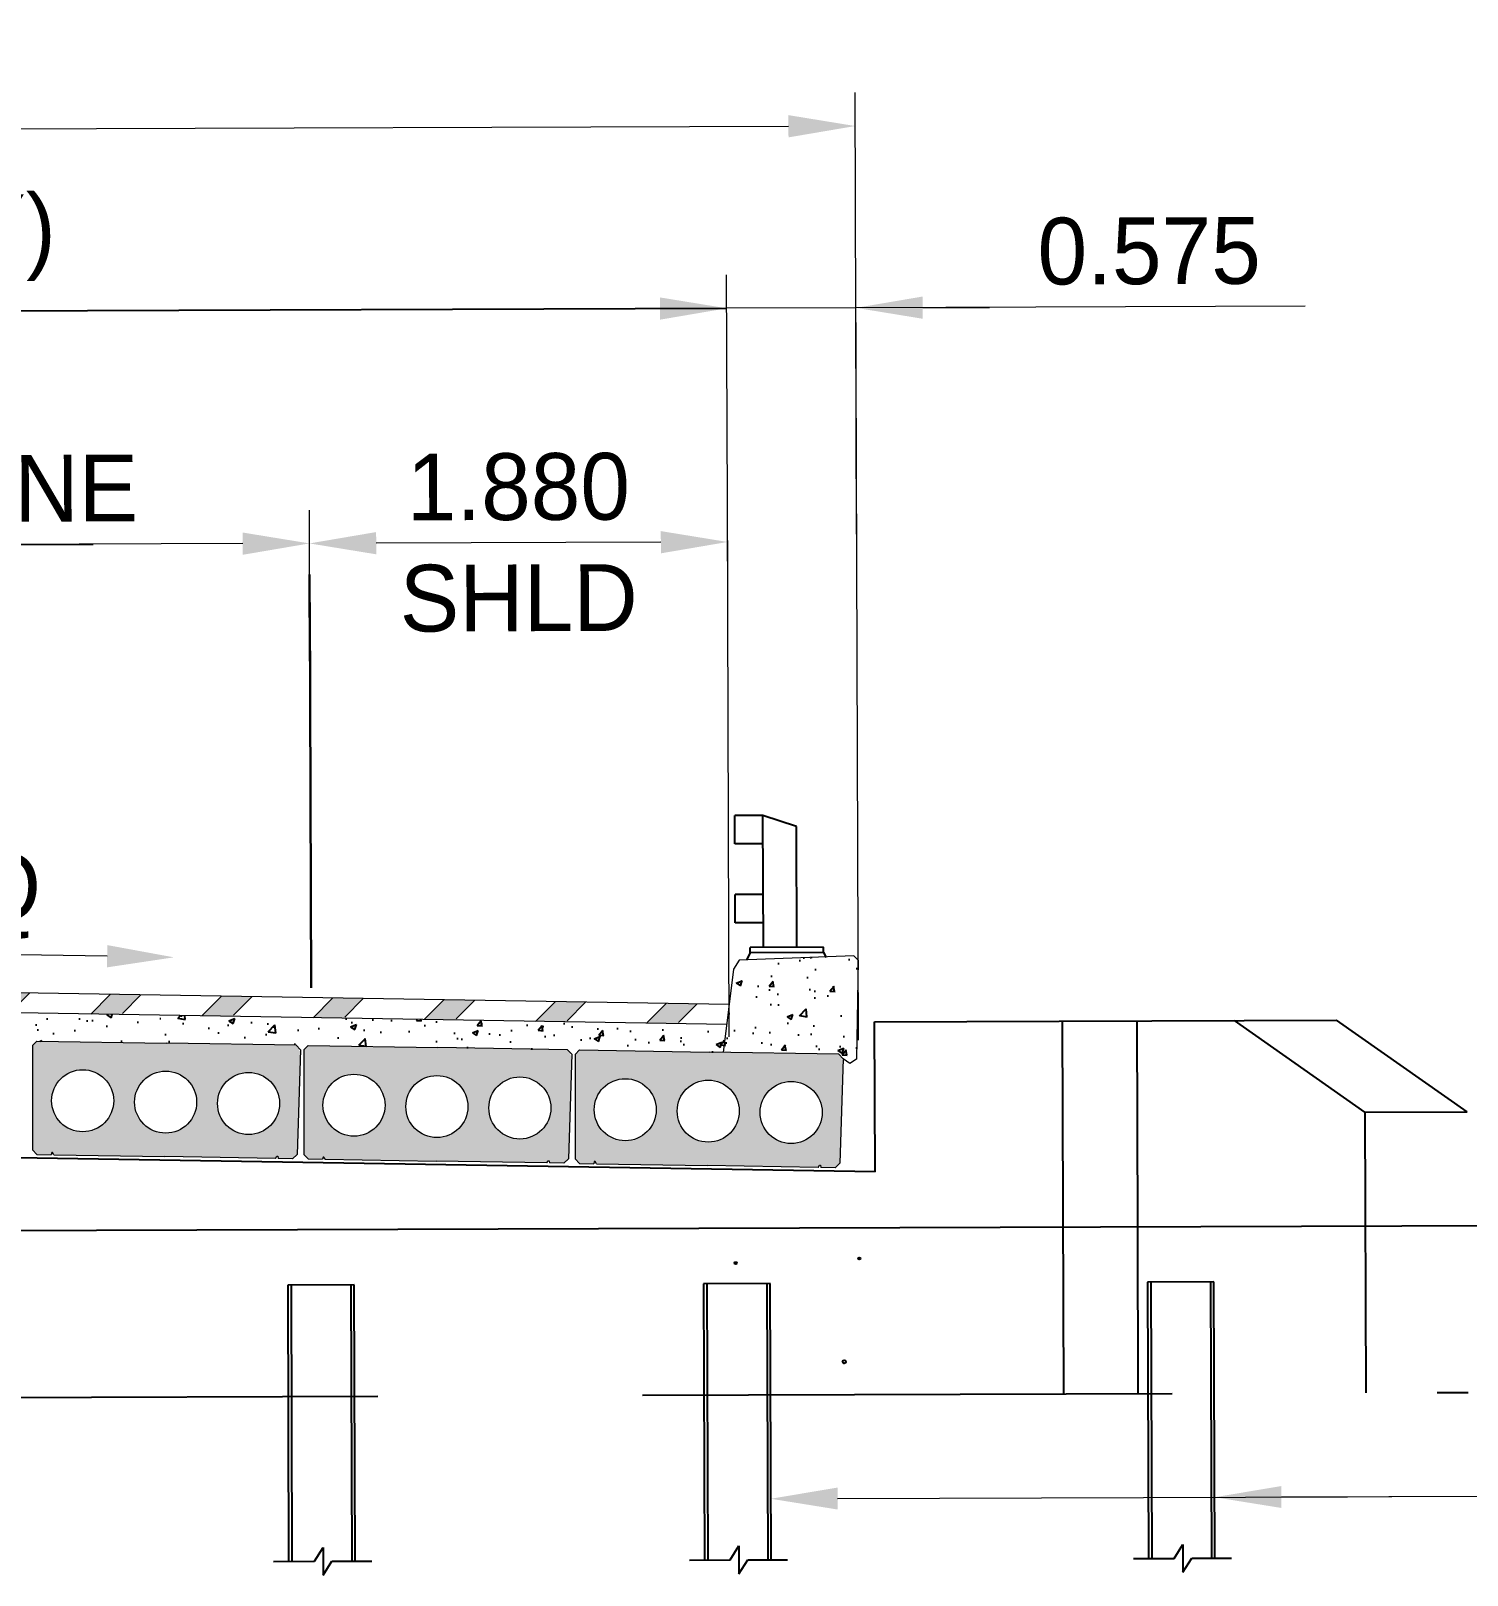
# Model space of a CAD drawing. Header units: metres. Extents: x -16741 to 19994, y 5629700 to 5668838.
# Drawn here: x 16930.64 to 16937.1, y 5649012.16 to 5649019.1 of the extents above; entities that cross this region are included whole.
import ezdxf
from ezdxf import colors
from ezdxf.entities.mleader import LeaderData, LeaderLine
from ezdxf.math import Vec2, Vec3

# ---------------------------------------------------------------- set-up
doc = ezdxf.new("R2010")
doc.units = ezdxf.units.M
doc.linetypes.add('HIDDEN2', pattern=[4.7625, 3.175, -1.5875])
for name, color, linetype in [('S-BR-ABUT', 21, 'Continuous'), ('S-BR-ABUTMENT-HDD', 3, 'HIDDEN2'), ('S-BR-ABUTMENT-HDD-THIN', 67, 'HIDDEN2'), ('S-BR-ANNO', 2, 'Continuous'), ('S-BR-DIM', 1, 'Continuous'), ('S-BR-PIER', 21, 'Continuous'), ('S-BR-PILE-HDD', 21, 'HIDDEN2'), ('S-BR-POST', 139, 'Continuous')]:
    doc.layers.add(name, color=color, linetype=linetype)
doc.layers.add('S-BR-ELEVATIONS-NPLOT', color=8, linetype='Continuous', plot=False)
doc.layers.add('S-BR-NPLOT', color=250, linetype='Continuous', plot=False)
doc.styles.add('AT_Font_Prop_3.0', font='font005.shx', dxfattribs={"height": 3})
doc.dimstyles.new('AT Dim Standard (Meters)', dxfattribs={"dimtxt": 3, "dimasz": 3, "dimexe": 1.5, "dimexo": 1.5, "dimgap": 1, "dimtad": 1, "dimdec": 3, "dimzin": 0, "dimdsep": 46, "dimtxsty": 'AT_Font_Prop_3.0', "dimcen": -1.5, "dimclrd": 256, "dimclre": 256, "dimclrt": 2, "dimaunit": 1, "dimadec": 3, "dimazin": 0, "dimtfac": 1, "dimtdec": 3, "dimtmove": 0, "dimatfit": 3, "dimfxl": 1, "dimtfill": 1, "dimtolj": 1, "dimtzin": 0, "dimlwd": 15, "dimlwe": 15, "dimarcsym": 0})

# ---------------------------------------------------------------- blocks, each defined once
blk = doc.blocks.new('*D236')
at = {"layer": 'Defpoints', "color": 0, "lineweight": 30, "transparency": 16777216}
for p in [(16934.3447, 5649018.669), (16922.0264, 5649017.6321), (16934.3515, 5649016.6845)]:
    blk.add_point(p, dxfattribs=at)
at = {"layer": 'S-BR-DIM', "lineweight": 15, "transparency": 16777216}
for p, q in [((16934.351, 5649016.8345), (16934.3441, 5649018.819)), ((16922.0259, 5649017.7821), (16922.0225, 5649018.7763)), ((16922.323, 5649018.6274), (16934.0447, 5649018.668))]:
    blk.add_line(p, q, dxfattribs=at)
at = {"layer": 'S-BR-DIM', "lineweight": 30, "transparency": 16777216}
for points in [[(16922.3228, 5649018.6774), (16922.3232, 5649018.5774), (16922.023, 5649018.6263)], [(16934.0445, 5649018.718), (16934.0448, 5649018.618), (16934.3447, 5649018.669)]]:
    blk.add_solid(points, dxfattribs=at)
at = {"layer": 'S-BR-DIM', "color": 2, "transparency": 16777216, "insert": (16928.183, 5649018.8977), "char_height": 0.3, "attachment_point": 5, "rotation": 0.19847, "style": 'AT_Font_Prop_3.0', "bg_fill": 3, "box_fill_scale": 1.1, "bg_fill_color": 256, "bg_fill_true_color": 13158600, "bg_fill_transparency": 0}
blk.add_mtext('\\A1;12.310', dxfattribs=at)
blk = doc.blocks.new('*D237')
at = {"layer": 'Defpoints', "color": 0, "lineweight": 30, "transparency": 16777216}
for p in [(16933.7672, 5649017.8497), (16922.612, 5649016.4879), (16933.7719, 5649016.4865)]:
    blk.add_point(p, dxfattribs=at)
at = {"layer": 'S-BR-DIM', "lineweight": 15, "transparency": 16777216}
for p, q in [((16933.7714, 5649016.6365), (16933.7666, 5649017.9997)), ((16922.6115, 5649016.6379), (16922.6069, 5649017.961)), ((16922.9074, 5649017.812), (16933.4672, 5649017.8486))]:
    blk.add_line(p, q, dxfattribs=at)
at = {"layer": 'S-BR-DIM', "lineweight": 30, "transparency": 16777216}
for points in [[(16933.467, 5649017.8986), (16933.4673, 5649017.7986), (16933.7672, 5649017.8497)], [(16922.9073, 5649017.862), (16922.9076, 5649017.762), (16922.6074, 5649017.811)]]:
    blk.add_solid(points, dxfattribs=at)
at = {"layer": 'S-BR-DIM', "color": 2, "transparency": 16777216, "insert": (16928.1862, 5649018.1589), "char_height": 0.3, "attachment_point": 5, "rotation": 0.19847, "style": 'AT_Font_Prop_3.0', "bg_fill": 3, "box_fill_scale": 1.1, "bg_fill_color": 256, "bg_fill_true_color": 13158600, "bg_fill_transparency": 0}
blk.add_mtext('\\A1;11.160 (CLEAR ROADWAY)', dxfattribs=at)
blk = doc.blocks.new('*D238')
at = {"layer": 'Defpoints', "color": 0, "lineweight": 30, "transparency": 16777216}
for p in [(16933.7672, 5649017.8497), (16933.7719, 5649016.4865), (16934.3602, 5649014.4105)]:
    blk.add_point(p, dxfattribs=at)
at = {"layer": 'S-BR-DIM', "lineweight": 15, "transparency": 16777216}
for p, q in [((16933.7714, 5649016.6365), (16933.7666, 5649017.9997)), ((16934.3597, 5649014.5605), (16934.3478, 5649018.0017)), ((16933.4672, 5649017.8486), (16933.1672, 5649017.8476)), ((16934.3483, 5649017.8517), (16933.7672, 5649017.8497)), ((16934.3483, 5649017.8517), (16933.7672, 5649017.8497)), ((16936.3672, 5649017.8587), (16934.3483, 5649017.8517)), ((16934.6483, 5649017.8527), (16934.9483, 5649017.8537))]:
    blk.add_line(p, q, dxfattribs=at)
at = {"layer": 'S-BR-DIM', "lineweight": 30, "transparency": 16777216}
for points in [[(16933.467, 5649017.8986), (16933.4673, 5649017.7986), (16933.7672, 5649017.8497)], [(16934.6481, 5649017.9027), (16934.6485, 5649017.8027), (16934.3483, 5649017.8517)]]:
    blk.add_solid(points, dxfattribs=at)
at = {"layer": 'S-BR-DIM', "color": 2, "transparency": 16777216, "insert": (16935.6664, 5649018.1062), "char_height": 0.3, "attachment_point": 5, "rotation": 0.19847, "style": 'AT_Font_Prop_3.0', "bg_fill": 3, "box_fill_scale": 1.1, "bg_fill_color": 256, "bg_fill_true_color": 13158600, "bg_fill_transparency": 0}
blk.add_mtext('\\A1;0.575', dxfattribs=at)
blk = doc.blocks.new('*U233')
at = {"layer": 'S-BR-ANNO', "lineweight": 5}
for p, q in [((-0.0245, 0.0455), (-0.1128, -0.0428)), ((0.1128, 0.0428), (0.0301, -0.0399))]:
    blk.add_line(p, q, dxfattribs=at)
blk.add_solid([(0.0245, -0.0455), (-0.1128, -0.0428), (0.1128, 0.0428), (-0.0245, 0.0455)], dxfattribs=at)
blk = doc.blocks.new('*U234')
at = {"layer": 'S-BR-PIER', "color": 0, "linetype": 'ByBlock', "lineweight": -2, "transparency": 16777216}
for p in [(0, 0), (0.4999, -0.01), (0.9998, -0.02), (1.4997, -0.03), (1.9996, -0.04), (2.4995, -0.05), (2.9994, -0.06), (3.4993, -0.07), (3.9992, -0.08), (4.4991, -0.09), (4.999, -0.1)]:
    blk.add_blockref('*U233', p, dxfattribs=at)
blk = doc.blocks.new('*D235')
at = {"layer": 'Defpoints', "color": 0, "lineweight": 30, "transparency": 16777216}
for p in [(16931.8909, 5649016.7929), (16931.8931, 5649016.1469), (16933.779, 5649014.4247)]:
    blk.add_point(p, dxfattribs=at)
at = {"layer": 'S-BR-DIM', "lineweight": 15, "transparency": 16777216}
for p, q in [((16931.8926, 5649016.2969), (16931.8904, 5649016.9429)), ((16933.7785, 5649014.5747), (16933.7703, 5649016.9494)), ((16933.4708, 5649016.7983), (16932.1909, 5649016.7939))]:
    blk.add_line(p, q, dxfattribs=at)
at = {"layer": 'S-BR-DIM', "lineweight": 30, "transparency": 16777216}
for points in [[(16932.1907, 5649016.8439), (16932.1911, 5649016.7439), (16931.8909, 5649016.7929)], [(16933.4706, 5649016.8483), (16933.471, 5649016.7483), (16933.7708, 5649016.7994)]]:
    blk.add_solid(points, dxfattribs=at)
at = {"layer": 'S-BR-DIM', "color": 2, "transparency": 16777216, "char_height": 0.3, "attachment_point": 5, "rotation": 0.19847, "style": 'AT_Font_Prop_3.0', "bg_fill": 3, "box_fill_scale": 1.1, "bg_fill_color": 256, "bg_fill_true_color": 13158600, "bg_fill_transparency": 0}
for s, insert in [('\\A1;1.880', (16932.83, 5649017.0461)), ('\\A1;SHLD', (16932.8317, 5649016.5461))]:
    blk.add_mtext(s, dxfattribs=dict(at, insert=insert))
blk = doc.blocks.new('*D298')
at = {"layer": 'Defpoints', "color": 0, "lineweight": 30, "transparency": 16777216}
for p in [(16928.1909, 5649016.7967), (16928.1909, 5649016.7801), (16931.8913, 5649016.6857)]:
    blk.add_point(p, dxfattribs=at)
at = {"layer": 'S-BR-DIM', "lineweight": 15, "transparency": 16777216}
for p, q in [((16931.8908, 5649016.8357), (16931.8904, 5649016.9429)), ((16931.5909, 5649016.7918), (16928.4909, 5649016.7811)), ((16928.1914, 5649016.6467), (16928.1914, 5649016.6301))]:
    blk.add_line(p, q, dxfattribs=at)
at = {"layer": 'S-BR-DIM', "color": 2, "transparency": 16777216, "insert": (16930.0392, 5649017.0365), "char_height": 0.3, "width": 3.022844, "attachment_point": 5, "rotation": 0.19847, "style": 'AT_Font_Prop_3.0', "bg_fill": 3, "box_fill_scale": 1.1, "bg_fill_color": 256, "bg_fill_true_color": 13158600, "bg_fill_transparency": 0}
blk.add_mtext('\\A1;3.700 LANE', dxfattribs=at)
at = {"layer": 'S-BR-DIM', "lineweight": 30, "transparency": 16777216}
for points in [[(16928.4908, 5649016.8311), (16928.4911, 5649016.7311), (16928.1909, 5649016.7801)], [(16931.5907, 5649016.8418), (16931.5911, 5649016.7418), (16931.8909, 5649016.7929)]]:
    blk.add_solid(points, dxfattribs=at)
blk = doc.blocks.new('*D461')
at = {"layer": 'Defpoints', "color": 0, "lineweight": 30, "transparency": 16777216}
for p in [(16928.7706, 5649014.9738), (16928.7706, 5649014.9738), (16931.2812, 5649014.9324)]:
    blk.add_point(p, dxfattribs=at)
at = {"layer": 'S-BR-DIM', "lineweight": 15, "transparency": 16777216}
blk.add_line((16930.9813, 5649014.9373), (16928.7706, 5649014.9738), dxfattribs=at)
at = {"layer": 'S-BR-DIM', "lineweight": 30, "transparency": 16777216}
blk.add_solid([(16930.9821, 5649014.9873), (16930.9804, 5649014.8873), (16931.2812, 5649014.9324)], dxfattribs=at)
at = {"layer": 'S-BR-DIM', "color": 2, "transparency": 16777216, "insert": (16929.8803, 5649015.2198), "char_height": 0.3, "attachment_point": 5, "rotation": 359.05573, "style": 'AT_Font_Prop_3.0', "bg_fill": 3, "box_fill_scale": 1.1, "bg_fill_color": 256, "bg_fill_true_color": 13158600, "bg_fill_transparency": 0}
blk.add_mtext('\\A1;2.0% SQ', dxfattribs=at)
blk = doc.blocks.new('_None')

msp = doc.modelspace()

# ---------------------------------------------------------------- hatches: boundary and pattern name
at = {"layer": 'S-BR-DIM'}
h = msp.add_hatch(color=254, dxfattribs=at)
h.dxf.hatch_style = 1
h.paths.add_polyline_path([(16930.6452, 5649014.5366), (16930.6656, 5649014.5562), (16931.2485, 5649014.5466), (16931.8314, 5649014.537), (16931.8459, 5649014.522, 0.204115), (16931.8436, 5649014.5166, 0.403413), (16931.8508, 5649014.5092), (16931.8353, 5649014.0468), (16931.815, 5649014.0272), (16931.7503, 5649014.0282), (16931.7485, 5649014.0383), (16931.7445, 5649014.0383), (16931.7383, 5649014.0284), (16931.24, 5649014.0367), (16930.7418, 5649014.0449), (16930.736, 5649014.055), (16930.732, 5649014.0551), (16930.7298, 5649014.0451), (16930.6651, 5649014.0462), (16930.6455, 5649014.0665)])
h.paths.add_polyline_path([(16930.7316, 5649014.2873, 1), (16931.0106, 5649014.2883, 1)], flags=16)
h.paths.add_polyline_path([(16931.1046, 5649014.2812, 1), (16931.3836, 5649014.2821, 1)], flags=16)
h.paths.add_polyline_path([(16931.4775, 5649014.275, 1), (16931.7565, 5649014.276, 1)], flags=16)
h = msp.add_hatch(color=254, dxfattribs=at)
h.dxf.hatch_style = 1
h.paths.add_polyline_path([(16931.8651, 5649014.5164), (16931.8854, 5649014.5361), (16932.4683, 5649014.5264), (16933.0512, 5649014.5168), (16933.0657, 5649014.5018, 0.204115), (16933.0635, 5649014.4964, 0.403413), (16933.0706, 5649014.4891), (16933.0551, 5649014.0267), (16933.0348, 5649014.007), (16932.9701, 5649014.0081), (16932.9683, 5649014.0181), (16932.9643, 5649014.0182), (16932.9581, 5649014.0083), (16932.4599, 5649014.0165), (16931.9616, 5649014.0247), (16931.9558, 5649014.0348), (16931.9518, 5649014.0349), (16931.9496, 5649014.0249), (16931.885, 5649014.026), (16931.8653, 5649014.0463)])
h.paths.add_polyline_path([(16931.9515, 5649014.2672, 1), (16932.2305, 5649014.2681, 1)], flags=16)
h.paths.add_polyline_path([(16932.3244, 5649014.261, 1), (16932.6034, 5649014.262, 1)], flags=16)
h.paths.add_polyline_path([(16932.6974, 5649014.2548, 1), (16932.9764, 5649014.2558, 1)], flags=16)
h = msp.add_hatch(color=254, dxfattribs=at)
h.dxf.hatch_style = 1
h.paths.add_polyline_path([(16933.1052, 5649014.5159), (16933.0849, 5649014.4962), (16933.0851, 5649014.0262), (16933.1048, 5649014.0058), (16933.1695, 5649014.0048), (16933.1716, 5649014.0147), (16933.1756, 5649014.0147), (16933.1815, 5649014.0046), (16933.6797, 5649013.9963), (16934.178, 5649013.9881), (16934.1841, 5649013.998), (16934.1881, 5649013.9979), (16934.19, 5649013.9879), (16934.2546, 5649013.9868), (16934.275, 5649014.0065), (16934.2905, 5649014.4689, -0.662041), (16934.2856, 5649014.4816), (16934.2711, 5649014.4966), (16933.6881, 5649014.5063)])
h.paths.add_polyline_path([(16933.4503, 5649014.2475, -1), (16933.1713, 5649014.2475, -1)], flags=16)
h.paths.add_polyline_path([(16933.8233, 5649014.2413, -1), (16933.5443, 5649014.2413, -1)], flags=16)
h.paths.add_polyline_path([(16934.1962, 5649014.2351, -1), (16933.9172, 5649014.2351, -1)], flags=16)

# ---------------------------------------------------------------- linework, layer by layer
at = {"layer": 'S-BR-ABUT'}
for p, q in [((16934.4316, 5649014.6429), (16936.5092, 5649014.6501)), ((16934.434, 5649013.9679), (16934.4316, 5649014.6429)), ((16935.615, 5649013.722), (16935.6118, 5649014.647)), ((16937.0961, 5649014.2381), (16936.5092, 5649014.6501)), ((16934.434, 5649013.9679), (16928.2003, 5649014.0709)), ((16917.0072, 5649013.6575), (16938.2686, 5649013.7312))]:
    msp.add_line(p, q, dxfattribs=at)
at = {"layer": 'S-BR-ABUTMENT-HDD', "ltscale": 0.75}
msp.add_line((16919.1016, 5649012.9148), (16937.1005, 5649012.9771), dxfattribs=at)
at = {"layer": 'S-BR-ABUTMENT-HDD-THIN', "ltscale": 0.75}
for p, q in [((16935.2754, 5649014.6458), (16935.2812, 5649012.9708)), ((16936.6365, 5649014.2365), (16936.0496, 5649014.6485)), ((16936.6365, 5649014.2365), (16937.0961, 5649014.2381)), ((16936.6365, 5649014.2365), (16936.6409, 5649012.9755)), ((16935.6176, 5649012.972), (16935.615, 5649013.722))]:
    msp.add_line(p, q, dxfattribs=at)
at = {"layer": 'S-BR-ANNO', "lineweight": 5}
for p, q in [((16930.6452, 5649014.5366), (16930.6656, 5649014.5562)), ((16930.6452, 5649014.5366), (16930.6455, 5649014.0665)), ((16930.6656, 5649014.5562), (16931.2485, 5649014.5466)), ((16931.8314, 5649014.537), (16931.2485, 5649014.5466)), ((16931.8511, 5649014.5166), (16931.8314, 5649014.537)), ((16931.8511, 5649014.5166), (16931.8353, 5649014.0468)), ((16931.8651, 5649014.5164), (16931.8854, 5649014.5361)), ((16931.8651, 5649014.5164), (16931.8653, 5649014.0463)), ((16931.8854, 5649014.5361), (16932.4683, 5649014.5264)), ((16933.0512, 5649014.5168), (16932.4683, 5649014.5264)), ((16933.0709, 5649014.4965), (16933.0512, 5649014.5168)), ((16933.0709, 5649014.4965), (16933.0551, 5649014.0267)), ((16933.0849, 5649014.4962), (16933.1052, 5649014.5159)), ((16933.0849, 5649014.4962), (16933.0851, 5649014.0262)), ((16930.6455, 5649014.0665), (16930.6651, 5649014.0462)), ((16930.6651, 5649014.0462), (16930.7298, 5649014.0451)), ((16930.732, 5649014.0551), (16930.7298, 5649014.0451)), ((16930.736, 5649014.055), (16930.732, 5649014.0551)), ((16930.7418, 5649014.0449), (16930.736, 5649014.055)), ((16930.7418, 5649014.0449), (16931.24, 5649014.0367)), ((16931.7383, 5649014.0284), (16931.24, 5649014.0367)), ((16931.7383, 5649014.0284), (16931.7445, 5649014.0383)), ((16931.7445, 5649014.0383), (16931.7485, 5649014.0383)), ((16931.7485, 5649014.0383), (16931.7503, 5649014.0282)), ((16931.815, 5649014.0272), (16931.7503, 5649014.0282)), ((16931.8353, 5649014.0468), (16931.815, 5649014.0272)), ((16931.8653, 5649014.0463), (16931.885, 5649014.026)), ((16931.885, 5649014.026), (16931.9496, 5649014.0249)), ((16931.9518, 5649014.0349), (16931.9496, 5649014.0249)), ((16931.9558, 5649014.0348), (16931.9518, 5649014.0349)), ((16931.9616, 5649014.0247), (16931.9558, 5649014.0348)), ((16931.9616, 5649014.0247), (16932.4599, 5649014.0165)), ((16932.9581, 5649014.0083), (16932.4599, 5649014.0165)), ((16932.9581, 5649014.0083), (16932.9643, 5649014.0182)), ((16932.9643, 5649014.0182), (16932.9683, 5649014.0181)), ((16932.9683, 5649014.0181), (16932.9701, 5649014.0081)), ((16933.0551, 5649014.0267), (16933.0348, 5649014.007)), ((16933.0851, 5649014.0262), (16933.1048, 5649014.0058)), ((16933.1716, 5649014.0147), (16933.1695, 5649014.0048)), ((16933.1756, 5649014.0147), (16933.1716, 5649014.0147)), ((16933.1815, 5649014.0046), (16933.1756, 5649014.0147)), ((16933.0348, 5649014.007), (16932.9701, 5649014.0081)), ((16933.1048, 5649014.0058), (16933.1695, 5649014.0048)), ((16933.1815, 5649014.0046), (16933.6797, 5649013.9963)), ((16934.178, 5649013.9881), (16933.6797, 5649013.9963)), ((16934.178, 5649013.9881), (16934.1841, 5649013.998)), ((16934.1841, 5649013.998), (16934.1881, 5649013.9979)), ((16934.1881, 5649013.9979), (16934.19, 5649013.9879)), ((16934.2546, 5649013.9868), (16934.19, 5649013.9879)), ((16934.275, 5649014.0065), (16934.2546, 5649013.9868))]:
    msp.add_line(p, q, dxfattribs=at)
for centre in [(16930.8711, 5649014.2878), (16931.2441, 5649014.2816), (16931.617, 5649014.2755), (16932.091, 5649014.2676), (16932.4639, 5649014.2615), (16932.8369, 5649014.2553), (16934.0567, 5649014.2351)]:
    msp.add_circle(centre, 0.1395, dxfattribs=at)
at = {"layer": 'S-BR-ELEVATIONS-NPLOT'}
for centre, radius in [((16933.8077, 5649013.5579), 0.00503), ((16934.3631, 5649013.5787), 0.00503), ((16934.2954, 5649013.1148), 0.00742)]:
    msp.add_circle(centre, radius, dxfattribs=at)
at = {"layer": 'S-BR-PILE-HDD'}
for p, q in [((16931.808, 5649013.4588), (16931.8123, 5649012.2171)), ((16932.077, 5649013.4597), (16932.0813, 5649012.2181)), ((16933.6779, 5649013.4652), (16933.6822, 5649012.2236)), ((16933.9469, 5649013.4662), (16933.9512, 5649012.2245)), ((16935.6738, 5649013.4722), (16935.6781, 5649012.2305)), ((16935.9428, 5649013.4731), (16935.9471, 5649012.2314))]:
    msp.add_line(p, q, dxfattribs=at)
for points in [[(16932.0963, 5649012.2181), (16932.092, 5649013.4598), (16931.793, 5649013.4587), (16931.7973, 5649012.2171)], [(16933.9662, 5649012.2246), (16933.9619, 5649013.4662), (16933.6629, 5649013.4652), (16933.6672, 5649012.2236)], [(16935.9621, 5649012.2315), (16935.9578, 5649013.4731), (16935.6588, 5649013.4721), (16935.6631, 5649012.2305)], [(16931.7299, 5649012.2168), (16931.9132, 5649012.2175), (16931.9518, 5649012.2799), (16931.9522, 5649012.1555), (16931.9919, 5649012.2177), (16932.1706, 5649012.2184)], [(16933.5999, 5649012.2233), (16933.7832, 5649012.224), (16933.8218, 5649012.2864), (16933.8222, 5649012.162), (16933.8619, 5649012.2242), (16934.0406, 5649012.2248)], [(16935.5957, 5649012.2302), (16935.7791, 5649012.2309), (16935.8176, 5649012.2933), (16935.8181, 5649012.1689), (16935.8577, 5649012.2311), (16936.0364, 5649012.2318)]]:
    msp.add_lwpolyline(points, dxfattribs=at)

# ---------------------------------------------------------------- dimensions: what is measured, and where the dimension line sits
at = {"layer": 'S-BR-DIM'}
dim = msp.add_linear_dim(base=(16928.1909, 5649016.7801), p1=(16931.8913, 5649016.6857), p2=(16928.1909, 5649016.7967), angle=180.19847, text='<> LANE', dimstyle='AT Dim Standard (Meters)', override={"dimtxt": 3}, dxfattribs=at)
dim.commit()
dim.dimension.update_dxf_attribs({"geometry": '*D298', "text_midpoint": (16930.0401, 5649016.7865), "dimtype": 160})

# ---------------------------------------------------------------- leaders
ml = msp.add_multileader_mtext('Standard', dxfattribs=at)
ml.set_content('', color=2, style='AT_Font_Prop_3.0')
ml.set_leader_properties(color=256, linetype='ByLayer', lineweight=15)
ml.build(insert=Vec2(0, 0))
ml.multileader.update_dxf_attribs({"dogleg_length": 2, "arrow_head_size": 0.3, "scale": 0.1})
ctx = ml.context
ctx.base_point, ctx.scale, ctx.char_height, ctx.arrow_head_size, ctx.landing_gap_size, ctx.plane_origin, ctx.plane_x_axis, ctx.plane_y_axis = Vec3(16936.7575, 5649012.5084), 0.1, 0.3, 0.3, 0.2, Vec3(16933.9653, 5649012.4987), Vec3(0.999994, 0.003464), Vec3(-0.003464, 0.999994)
notes = []
notes.append((ctx, [(0, (1, 1, 0), (16936.5575, 5649012.5077), (0.999994, 0.003464), 0.2, [(0, [(16933.9653, 5649012.4987)], 0, [])])]))
ctx.mtext.insert, ctx.mtext.text_direction, ctx.mtext.rotation, ctx.mtext.flow_direction = Vec3(16936.957, 5649012.659), Vec3(0.999994, 0.003464), 0.003464, 5
ml = msp.add_multileader_mtext('Standard', dxfattribs=at)
ml.set_content('', color=2, style='AT_Font_Prop_3.0')
ml.set_leader_properties(color=256, linetype='ByLayer', lineweight=15)
ml.build(insert=Vec2(0, 0))
ml.multileader.update_dxf_attribs({"dogleg_length": 2, "arrow_head_size": 0.3, "scale": 0.1})
ctx = ml.context
ctx.base_point, ctx.scale, ctx.char_height, ctx.arrow_head_size, ctx.landing_gap_size, ctx.plane_origin, ctx.plane_x_axis, ctx.plane_y_axis = Vec3(16937.4273, 5649012.5107), 0.1, 0.3, 0.3, 0.2, Vec3(16936.5278, 5649012.5076), Vec3(0.999994, 0.003464), Vec3(-0.003464, 0.999994)
notes.append((ctx, [(0, (1, 1, 0), (16937.2273, 5649012.51), (0.999994, 0.003464), 0.2, [(0, [(16935.9611, 5649012.5056)], 0, [])])]))
ctx.mtext.insert, ctx.mtext.text_direction, ctx.mtext.rotation, ctx.mtext.flow_direction = Vec3(16937.6267, 5649012.6614), Vec3(0.999994, 0.003464), 0.003464, 5
for ctx, leaders in notes:
    for number, flags, end, landing, length, lines in leaders:
        leader = LeaderData()
        leader.index, (leader.has_last_leader_line, leader.has_dogleg_vector, leader.attachment_direction) = number, flags
        leader.last_leader_point, leader.dogleg_vector, leader.dogleg_length = Vec3(end), Vec3(landing), length
        for number, points, colour, breaks in lines:
            line = LeaderLine()
            line.index, line.vertices, line.color, line.breaks = number, Vec3.list(points), colors.encode_raw_color(colour), breaks
            leader.lines.append(line)
        ctx.leaders.append(leader)

# ---------------------------------------------------------------- next in the draw order: dimensions: what is measured, and where the dimension line sits
dim = msp.add_linear_dim(base=(16934.3447, 5649018.669), p1=(16922.0264, 5649017.6321), p2=(16934.3515, 5649016.6845), angle=0.19847, text='12.310', dimstyle='AT Dim Standard (Meters)', override={"dimtxt": 3}, dxfattribs=at)
dim.commit()
dim.dimension.update_dxf_attribs({"geometry": '*D236', "text_midpoint": (16928.183, 5649018.8977)})

# ---------------------------------------------------------------- next in the draw order: dimensions: what is measured, and where the dimension line sits
dim = msp.add_linear_dim(base=(16933.7672, 5649017.8497), p1=(16922.612, 5649016.4879), p2=(16933.7719, 5649016.4865), angle=0.19847, text='<> (CLEAR ROADWAY)', dimstyle='AT Dim Standard (Meters)', override={"dimtxt": 3}, dxfattribs=at)
dim.commit()
dim.dimension.update_dxf_attribs({"geometry": '*D237', "text_midpoint": (16928.1862, 5649018.1589)})

# ---------------------------------------------------------------- next in the draw order: linework, layer by layer
msp.add_line((16928.6609, 5649016.7817), (16930.919, 5649016.7895), dxfattribs=at)

# ---------------------------------------------------------------- next in the draw order: dimensions: what is measured, and where the dimension line sits
dim = msp.add_linear_dim(base=(16933.7672, 5649017.8497), p1=(16934.3602, 5649014.4105), p2=(16933.7719, 5649016.4865), angle=180.19847, text='0.575', dimstyle='AT Dim Standard (Meters)', override={"dimtxt": 3}, dxfattribs=at)
dim.commit()
dim.dimension.update_dxf_attribs({"geometry": '*D238', "text_midpoint": (16935.6672, 5649017.8562), "dimtype": 160})

# ---------------------------------------------------------------- next in the draw order: hatches: boundary and pattern name
at = {"layer": 'S-BR-NPLOT'}
h = msp.add_hatch(dxfattribs=at)
h.set_pattern_fill('AR-CONC', color=256, scale=0.0015, angle=0.19847)
h.set_pattern_definition([(50.396946, (16600.30806, 5649426.88034), (0.27343608, -0.0220148), [0.028575, -0.314325]), (355.396946, (16600.30806, 5649426.88034), (-0.05484931, 0.28621214), [0.02286, -0.25146088]), (100.84839, (16600.33085, 5649426.8785), (0.21858677, 0.26419733), [0.02428501, -0.26713537]), (46.581146, (16600.30753, 5649426.95654), (0.4070457, -0.06024494), [0.0428625, -0.4714875]), (97.0325, (16600.34145, 5649426.9515), (0.35352642, 0.37359737), [0.03642753, -0.4007034]), (351.5811, (16600.30753, 5649426.95654), (0.35352642, 0.37359737), [0.03428995, -0.3771896]), (21.396946, (16600.34577, 5649426.93775), (0.22847886, -0.15181855), [0.028575, -0.314325]), (326.396946, (16600.34577, 5649426.93775), (0.09078675, 0.27691756), [0.02286, -0.25146]), (71.84839, (16600.3648, 5649426.9251), (0.31926561, 0.12509901), [0.02428501, -0.2671349]), (37.896946, (16600.30806, 5649426.88034), (0.003754103, 0.126861611), [0, -0.248412, 0, -0.25527, 0, -0.2524125]), (7.896946, (16600.30806, 5649426.88034), (0.09918602, 0.15096164), [0, -0.145542, 0, -0.242697, 0, -0.0962025]), (327.896946, (16600.2231, 5649426.87975), (0.203440545, -0.007183861), [0, -0.09525, 0, -0.29718, 0, -0.394335]), (317.896946, (16600.185, 5649426.87949), (0.22192421, 0.03967817), [0, -0.123825, 0, -0.197358, 0, -0.280035])])
h.paths.add_polyline_path([(16928.1981, 5649014.7221), (16933.7668, 5649014.63), (16933.7511, 5649014.5052), (16928.1985, 5649014.597)])
h.paths.add_polyline_path([(16933.798, 5649014.8795), (16933.823, 5649014.9202), (16934.3384, 5649014.9395), (16934.3581, 5649014.9203), (16934.3507, 5649014.4753), (16934.3204, 5649014.4558), (16934.2907, 5649014.4763), (16934.2714, 5649014.4966), (16933.7511, 5649014.5052)])

# ---------------------------------------------------------------- next in the draw order: linework, layer by layer
at = {"layer": 'S-BR-ANNO', "lineweight": 5}
for p, q in [((16933.823, 5649014.9202), (16933.798, 5649014.8795)), ((16934.3384, 5649014.9395), (16933.823, 5649014.9202)), ((16934.3581, 5649014.9203), (16934.3384, 5649014.9395)), ((16934.3581, 5649014.9203), (16934.3507, 5649014.4753)), ((16933.798, 5649014.8795), (16933.7511, 5649014.5052)), ((16933.778, 5649014.7198), (16928.1977, 5649014.8121)), ((16933.7668, 5649014.63), (16928.201, 5649014.722)), ((16933.1052, 5649014.5159), (16933.6881, 5649014.5063)), ((16934.2711, 5649014.4966), (16933.6881, 5649014.5063)), ((16934.2907, 5649014.4763), (16934.2711, 5649014.4966)), ((16934.2907, 5649014.4763), (16934.2714, 5649014.4966)), ((16934.2907, 5649014.4763), (16934.275, 5649014.0065)), ((16934.3204, 5649014.4558), (16934.2907, 5649014.4763)), ((16934.3507, 5649014.4753), (16934.3204, 5649014.4558))]:
    msp.add_line(p, q, dxfattribs=at)
for centre in [(16933.3108, 5649014.2475), (16933.6838, 5649014.2413)]:
    msp.add_circle(centre, 0.1395, dxfattribs=at)
at = {"layer": 'S-BR-DIM'}
msp.add_line((16922.6074, 5649017.811), (16933.7663, 5649017.8497), dxfattribs=at)
at = {"layer": 'S-BR-POST'}
for p, q in [((16933.9321, 5649014.9774), (16933.9301, 5649015.5699)), ((16934.0802, 5649015.5204), (16933.9301, 5649015.5699)), ((16934.0821, 5649014.9779), (16934.0802, 5649015.5204)), ((16933.8722, 5649014.9522), (16933.8555, 5649014.9214)), ((16934.2021, 5649014.9784), (16933.8721, 5649014.9772)), ((16933.8722, 5649014.9522), (16933.8721, 5649014.9772)), ((16934.2022, 5649014.9534), (16933.8722, 5649014.9522)), ((16934.2022, 5649014.9534), (16934.2021, 5649014.9784)), ((16934.2022, 5649014.9534), (16934.2143, 5649014.9314))]:
    msp.add_line(p, q, dxfattribs=at)

# ---------------------------------------------------------------- next in the draw order: block references
at = {"layer": 'S-BR-PIER', "rotation": 0.1984736336278706}
msp.add_blockref('*U234', (16928.5202, 5649014.7617), dxfattribs=at)

# ---------------------------------------------------------------- next in the draw order: dimensions: what is measured, and where the dimension line sits
at = {"layer": 'S-BR-DIM'}
dim = msp.add_linear_dim(base=(16931.8909, 5649016.7929), p1=(16933.779, 5649014.4247), p2=(16931.8931, 5649016.1469), angle=180.19847, text='<>\\XSHLD', dimstyle='AT Dim Standard (Meters)', override={"dimtxt": 3}, dxfattribs=at)
dim.commit()
dim.dimension.update_dxf_attribs({"geometry": '*D235', "text_midpoint": (16932.8309, 5649016.7961)})
dim = msp.add_linear_dim(base=(16928.7706, 5649014.9738), p1=(16931.2812, 5649014.9324), p2=(16928.7706, 5649014.9738), angle=179.05573, text='2.0% SQ', dimstyle='AT Dim Standard (Meters)', override={"dimblk2": 'None', "dimsah": 1, "dimse1": 1, "dimse2": 1}, dxfattribs=at)
dim.commit()
dim.dimension.update_dxf_attribs({"geometry": '*D461', "text_midpoint": (16929.8759, 5649014.9556), "dimtype": 160})

# ---------------------------------------------------------------- next in the draw order: linework, layer by layer
at = {"layer": 'S-BR-DIM', "lineweight": 30}
for p, q in [((16931.8914, 5649016.6538), (16931.8927, 5649016.264)), ((16931.8918, 5649016.5266), (16931.8978, 5649014.7952))]:
    msp.add_line(p, q, dxfattribs=at)
at = {"layer": 'S-BR-POST'}
for p, q in [((16933.9301, 5649015.5699), (16933.8031, 5649015.5694)), ((16933.8035, 5649015.4424), (16933.8031, 5649015.5694)), ((16933.9305, 5649015.4429), (16933.8035, 5649015.4424)), ((16933.9313, 5649015.2149), (16933.8043, 5649015.2144)), ((16933.8047, 5649015.0874), (16933.8043, 5649015.2144)), ((16933.9317, 5649015.0879), (16933.8047, 5649015.0874))]:
    msp.add_line(p, q, dxfattribs=at)

doc.saveas('drawing.dxf')
